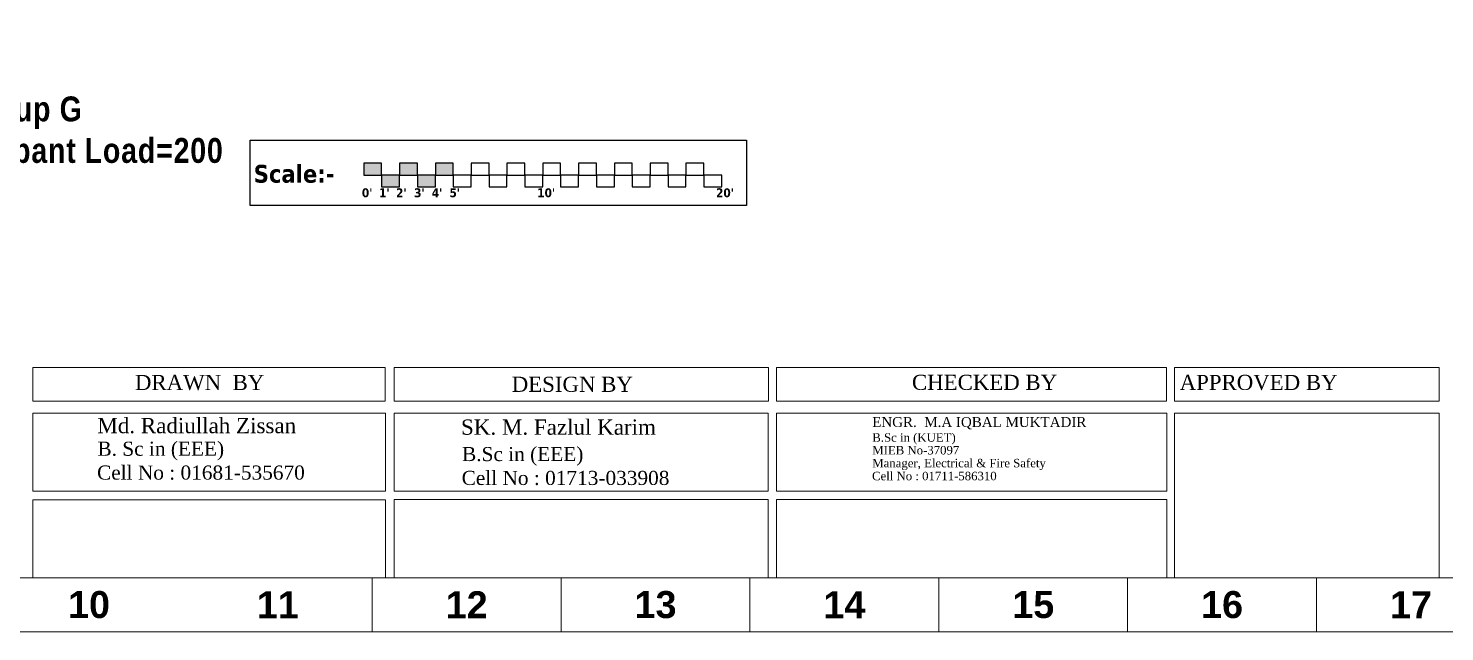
# Model space of a CAD drawing. Header units: inches. Extents: x -98933 to 1585249, y -3352739 to 192771.
# Drawn here: x 31015 to 31965, y 49325 to 49729 of the extents above; entities that cross this region are included whole.
import ezdxf

# ---------------------------------------------------------------- set-up
doc = ezdxf.new("R2010")
doc.units = ezdxf.units.IN
doc.header["$MEASUREMENT"] = 0
doc.layers.get('0').update_dxf_attribs({"lineweight": 0})
for name, color, linetype, lineweight in [('AN-TEXT', 251, 'Continuous', 15), ('DIM 01', 250, 'Continuous', 9), ('Inline', 7, 'Continuous', 0), ('Outline', 7, 'Continuous', 0), ('Scale', 7, 'Continuous', 0), ('Scale_Text', 7, 'Continuous', 0), ('TEXT_TITLEBOX', 7, 'Continuous', 13), ('Titelblk', 7, 'Continuous', 25), ('TITLE', 7, 'Continuous', 20)]:
    doc.layers.add(name, color=color, linetype=linetype, lineweight=lineweight)
doc.styles.add('isop', font='isocpeur.ttf')
doc.styles.add('SHT-TEXT-1', font='times.ttf', dxfattribs={"height": 12})
doc.styles.get("Standard").update_dxf_attribs({"font": 'arialbd.ttf', "height": 24})

# ---------------------------------------------------------------- blocks, each defined once
blk = doc.blocks.new('PAGE')
at = {"layer": 'Inline', "color": 252, "lineweight": 15}
blk.add_lwpolyline([(178051640.63, 22656441.11), (178051640.63, 22657235.79), (178050505.36, 22657235.79), (178050505.36, 22656441.11)], close=True, dxfattribs=at)
at = {"layer": 'Outline', "color": 252, "lineweight": 15}
blk.add_line((178050483.42, 22656424.24), (178051662.57, 22656424.24), dxfattribs=at)
at = {"layer": 'Scale', "color": 252, "lineweight": 9}
for p, q in [((178051131.99, 22656424.24), (178051131.99, 22656441.11)), ((178051190.99, 22656424.24), (178051190.99, 22656441.11)), ((178051249.99, 22656424.24), (178051249.99, 22656441.11)), ((178051308.99, 22656424.24), (178051308.99, 22656441.11)), ((178051367.98, 22656424.24), (178051367.98, 22656441.11)), ((178051426.98, 22656424.24), (178051426.98, 22656441.11))]:
    blk.add_line(p, q, dxfattribs=at)
at = {"layer": 'Scale_Text', "color": 252, "lineweight": 13, "char_height": 8.435, "width": 2.5102, "attachment_point": 5}
for s, insert in [('10', (178051043.5, 22656432.67)), ('11', (178051102.49, 22656432.67)), ('12', (178051161.49, 22656432.67)), ('13', (178051220.49, 22656432.67)), ('14', (178051279.49, 22656432.67)), ('15', (178051338.49, 22656432.67)), ('16', (178051397.48, 22656432.67)), ('17', (178051456.48, 22656432.67))]:
    blk.add_mtext(s, dxfattribs=dict(at, insert=insert))
blk = doc.blocks.new('Title')
at = {"layer": 'Titelblk', "color": 3, "linetype": 'Continuous', "lineweight": 0, "xscale": 3.014611567961765, "yscale": 3.014611567959946, "zscale": 3.014611567966516}
blk.add_blockref('PAGE', (-536855255.8, -68388224), dxfattribs=at)

msp = doc.modelspace()

# ---------------------------------------------------------------- hatches: boundary and pattern name
at = {"layer": 'DIM 01', "lineweight": -2}
h = msp.add_hatch(color=2, dxfattribs=at)
h.dxf.hatch_style = 1
h.paths.add_polyline_path([(31252.32, 49638.98), (31240.32, 49638.98), (31240.32, 49631.04), (31252.32, 49631.04)])
h.paths.add_polyline_path([(31276.32, 49638.98), (31264.32, 49638.98), (31264.32, 49631.04), (31276.32, 49631.04)])
h.paths.add_polyline_path([(31288.32, 49631.04), (31276.32, 49631.04), (31276.32, 49623.1), (31288.32, 49623.1)])
h.paths.add_polyline_path([(31264.32, 49631.04), (31252.32, 49631.04), (31252.32, 49623.1), (31264.32, 49623.1)])
h.paths.add_polyline_path([(31300.32, 49638.98), (31288.32, 49638.98), (31288.32, 49631.04), (31300.32, 49631.04)])

# ---------------------------------------------------------------- linework, layer by layer
at = {"layer": 'DIM 01', "color": 7, "lineweight": -2}
for points in [[(31164.18, 49654.46), (31496.81, 49654.46), (31496.81, 49610.69), (31164.18, 49610.69)], [(31240.32, 49631.04), (31252.32, 49631.04), (31252.32, 49638.98), (31240.32, 49638.98)], [(31264.32, 49631.04), (31276.32, 49631.04), (31276.32, 49638.98), (31264.32, 49638.98)], [(31288.32, 49631.04), (31300.32, 49631.04), (31300.32, 49638.98), (31288.32, 49638.98)], [(31312.32, 49631.04), (31324.32, 49631.04), (31324.32, 49638.98), (31312.32, 49638.98)], [(31336.32, 49631.04), (31348.32, 49631.04), (31348.32, 49638.98), (31336.32, 49638.98)], [(31360.32, 49631.04), (31372.32, 49631.04), (31372.32, 49638.98), (31360.32, 49638.98)], [(31384.32, 49631.04), (31396.32, 49631.04), (31396.32, 49638.98), (31384.32, 49638.98)], [(31408.32, 49631.04), (31420.32, 49631.04), (31420.32, 49638.98), (31408.32, 49638.98)], [(31432.32, 49631.04), (31444.32, 49631.04), (31444.32, 49638.98), (31432.32, 49638.98)], [(31456.32, 49631.04), (31468.32, 49631.04), (31468.32, 49638.98), (31456.32, 49638.98)], [(31252.32, 49623.1), (31264.32, 49623.1), (31264.32, 49631.04), (31252.32, 49631.04)], [(31276.32, 49623.1), (31288.32, 49623.1), (31288.32, 49631.04), (31276.32, 49631.04)], [(31300.32, 49623.1), (31312.32, 49623.1), (31312.32, 49631.04), (31300.32, 49631.04)], [(31324.32, 49623.1), (31336.32, 49623.1), (31336.32, 49631.04), (31324.32, 49631.04)], [(31348.32, 49623.1), (31360.32, 49623.1), (31360.32, 49631.04), (31348.32, 49631.04)], [(31372.32, 49623.1), (31384.32, 49623.1), (31384.32, 49631.04), (31372.32, 49631.04)], [(31396.32, 49623.1), (31408.32, 49623.1), (31408.32, 49631.04), (31396.32, 49631.04)], [(31420.32, 49623.1), (31432.32, 49623.1), (31432.32, 49631.04), (31420.32, 49631.04)], [(31444.32, 49623.1), (31456.32, 49623.1), (31456.32, 49631.04), (31444.32, 49631.04)], [(31468.32, 49623.1), (31480.32, 49623.1), (31480.32, 49631.04), (31468.32, 49631.04)]]:
    msp.add_lwpolyline(points, close=True, dxfattribs=at)
at = {"layer": 'TEXT_TITLEBOX'}
for p, q in [((31018.49, 49479.35), (31018.49, 49502.02)), ((31018.49, 49502.02), (31254.63, 49502.02)), ((31254.63, 49502.02), (31254.63, 49479.35)), ((31260.73, 49479.35), (31260.73, 49502.02)), ((31260.73, 49502.02), (31511.54, 49502.02)), ((31511.54, 49502.02), (31511.54, 49479.35)), ((31517.02, 49479.35), (31517.02, 49502.02)), ((31517.02, 49502.02), (31778.56, 49502.02)), ((31778.56, 49502.02), (31778.56, 49479.35)), ((31783.92, 49479.35), (31783.92, 49502.02)), ((31783.92, 49502.02), (31961.13, 49502.02)), ((31961.13, 49502.02), (31961.13, 49479.35)), ((31254.63, 49479.35), (31018.49, 49479.35)), ((31511.54, 49479.35), (31260.73, 49479.35)), ((31778.56, 49479.35), (31517.02, 49479.35)), ((31961.13, 49479.35), (31783.92, 49479.35)), ((31018.4, 49419), (31018.4, 49471.36)), ((31018.4, 49471.36), (31254.79, 49471.36)), ((31254.79, 49471.36), (31254.79, 49419)), ((31260.8, 49419.04), (31260.8, 49471.4)), ((31260.8, 49471.4), (31511.44, 49471.4)), ((31511.44, 49471.4), (31511.44, 49419.04)), ((31517.11, 49419.04), (31517.11, 49471.4)), ((31517.11, 49471.4), (31778.64, 49471.4)), ((31778.64, 49471.4), (31778.64, 49419.04)), ((31783.92, 49361.05), (31783.92, 49471.4)), ((31783.92, 49471.4), (31961.13, 49471.4)), ((31961.13, 49471.4), (31961.13, 49361.05)), ((31254.79, 49419), (31018.4, 49419)), ((31018.4, 49361.02), (31018.4, 49413.37)), ((31018.4, 49413.37), (31254.79, 49413.37)), ((31254.79, 49413.37), (31254.79, 49361.02)), ((31511.44, 49419.04), (31260.8, 49419.04)), ((31260.8, 49361.05), (31260.8, 49413.41)), ((31260.8, 49413.41), (31511.44, 49413.41)), ((31511.44, 49413.41), (31511.44, 49361.05)), ((31778.64, 49419.04), (31517.11, 49419.04)), ((31517.11, 49361.05), (31517.11, 49413.41)), ((31517.11, 49413.41), (31778.64, 49413.41)), ((31778.64, 49413.41), (31778.64, 49361.05)), ((31254.79, 49361.02), (31018.4, 49361.02)), ((31511.44, 49361.05), (31260.8, 49361.05)), ((31778.64, 49361.05), (31517.11, 49361.05)), ((31961.13, 49361.05), (31783.92, 49361.05))]:
    msp.add_line(p, q, dxfattribs=at)

# ---------------------------------------------------------------- block references
at = {"layer": 'TITLE', "xscale": 0.7117836411125609, "yscale": 0.7117836411125609, "zscale": 0.7117836352222188}
msp.add_blockref('Title', (102604.91, 111894.45), dxfattribs=at)

# ---------------------------------------------------------------- texts
at = {"color": 7, "insert": (30856.85, 49621.03), "char_height": 16.6905, "width": 512.5918, "attachment_point": 4}
msp.add_mtext('{\\fArial Narrow|b1|i0|c0|p34;\\T1.05;Occupancy Group G\\PMaximum Occupant Load=200\\P\\P\\fStaccato222 BT|b0|i0|c0|p66;\\T1;\\P\\fRomantic|b0|i0|c2|p2;\\H0.5455x;  }', dxfattribs=at)
at = {"layer": 'AN-TEXT', "lineweight": 25, "attachment_point": 1, "style": 'isop'}
for s, insert, char_height, width in [('{\\fTahoma|b1|i0|c0|p34;\\C7;Scale:-}', (31166.56, 49637.93), 12, 50.5478), ("{\\fTahoma|b1|i0|c0|p34;\\C7;0'}", (31239.06, 49622.19), 6, 8.2447), ("{\\fTahoma|b1|i0|c0|p34;\\C7;1'}", (31250.61, 49622.19), 6, 8.2447), ("{\\fTahoma|b1|i0|c0|p34;\\C7;2'}", (31261.95, 49622.19), 6, 8.2447), ("{\\fTahoma|b1|i0|c0|p34;\\C7;3'}", (31274.09, 49622.19), 6, 8.2447), ("{\\fTahoma|b1|i0|c0|p34;\\C7;4'}", (31285.93, 49622.19), 6, 8.2447), ("{\\fTahoma|b1|i0|c0|p34;\\C7;5'}", (31297.77, 49622.19), 6, 8.2447), ("{\\fTahoma|b1|i0|c0|p34;\\C7;10'}", (31356.62, 49622.19), 6, 8.2447), ("{\\fTahoma|b1|i0|c0|p34;\\C7;20'}", (31476.46, 49622.19), 6, 8.2447)]:
    msp.add_mtext(s, dxfattribs=dict(at, insert=insert, char_height=char_height, width=width))
at = {"layer": 'TEXT_TITLEBOX', "lineweight": 25, "style": 'SHT-TEXT-1'}
for s, height, p in [('DRAWN  BY', 10.131, (31086.94, 49486.91)), ('DESIGN BY', 10.131, (31339.54, 49485.69)), ('CHECKED BY', 10.131, (31607.81, 49487.01)), ('APPROVED BY', 10.1308, (31787.28, 49486.96)), ('Md. Radiullah Zissan', 10.2145, (31061.73, 49457.96)), ('SK. M. Fazlul Karim', 10.2145, (31305.51, 49456.93)), ('ENGR.  M.A IQBAL MUKTADIR', 6.6584, (31581.16, 49462.13)), ('B.Sc in (KUET)', 5.6739, (31581.22, 49452.24)), ('B. Sc in (EEE)', 9.4579, (31061.81, 49442.82)), ('B.Sc in (EEE)', 9.4579, (31306.22, 49439.24)), ('MIEB No-37097', 5.6739, (31581.22, 49443.72)), ('Manager, Electrical & Fire Safety', 5.6739, (31581.22, 49435.07)), ('Cell No : 01681-535670', 9.4579, (31061.54, 49426.82)), ('Cell No : 01713-033908', 9.4579, (31305.95, 49423.24)), ('Cell No : 01711-586310', 5.6739, (31581.06, 49426.41))]:
    msp.add_text(s, height=height, dxfattribs=at).set_placement(p)

doc.saveas('drawing.dxf')
